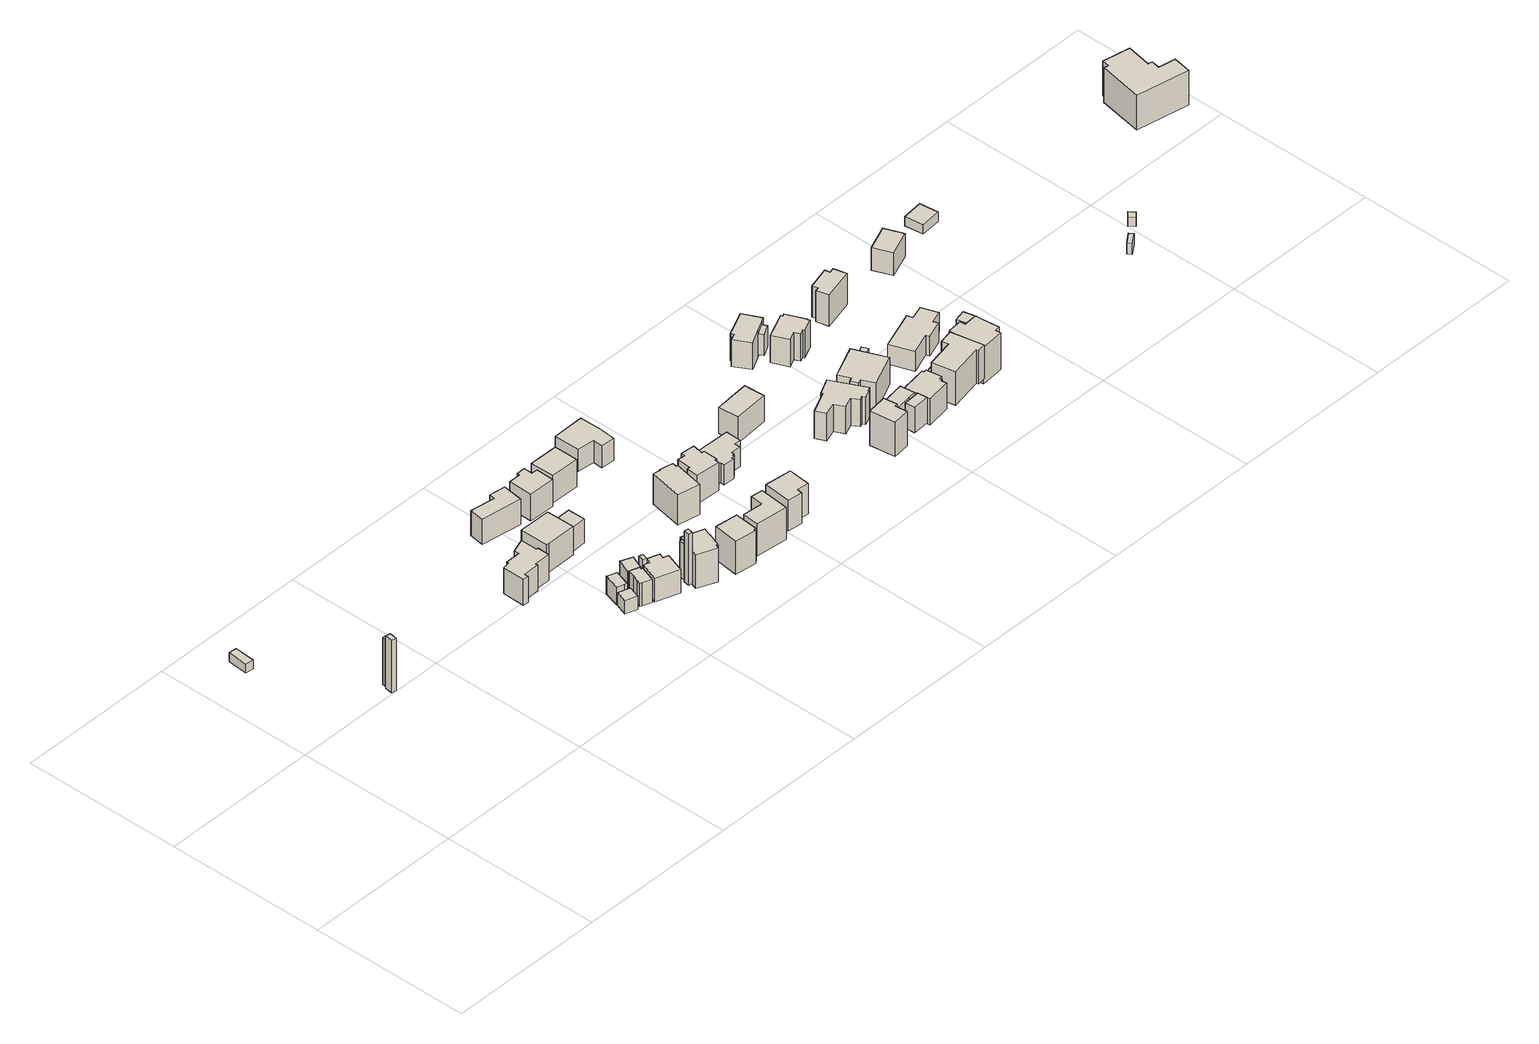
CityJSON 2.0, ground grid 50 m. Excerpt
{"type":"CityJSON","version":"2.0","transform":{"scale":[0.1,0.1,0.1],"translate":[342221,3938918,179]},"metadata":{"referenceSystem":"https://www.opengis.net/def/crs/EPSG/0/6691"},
"CityObjects":{
"building1":{"type":"Building","attributes":{"BuildingIDAttribute.prefecture":"14","BuildingIDAttribute.city":"14151","BuildingDetailAttribute.surveyYear":2015,"BuildingLandSlideRiskAttribute.description":"1","BuildingLandSlideRiskAttribute.areaType":"1"},"geometry":[{"type":"Solid","lod":"1","boundaries":[[[[0,1,2,3]],[[2,4,5,3]],[[1,6,4,2]],[[0,7,6,1]],[[3,5,7,0]],[[4,6,7,5]]]]}]},
"building2":{"type":"Building","attributes":{"measuredHeight":19.6,"BuildingIDAttribute.prefecture":"14","BuildingIDAttribute.city":"14151","BuildingDetailAttribute.surveyYear":2015},"geometry":[{"type":"Solid","lod":"1","boundaries":[[[[8,9,10,11]],[[10,12,13,11]],[[9,14,12,10]],[[8,15,14,9]],[[11,13,15,8]],[[12,14,15,13]]]]}]},
"building3":{"type":"Building","attributes":{"measuredHeight":16,"BuildingIDAttribute.prefecture":"14","BuildingIDAttribute.city":"14151","BuildingDetailAttribute.surveyYear":2015},"geometry":[{"type":"Solid","lod":"1","boundaries":[[[[16,17,18,19]],[[18,20,21,19]],[[17,22,20,18]],[[16,23,22,17]],[[19,21,23,16]],[[20,22,23,21]]]]}]},
"building4":{"type":"Building","attributes":{"measuredHeight":4.9,"BuildingIDAttribute.prefecture":"14","BuildingIDAttribute.city":"14151","BuildingDetailAttribute.surveyYear":2015,"BuildingLandSlideRiskAttribute.description":"1","BuildingLandSlideRiskAttribute.areaType":"1"},"geometry":[{"type":"Solid","lod":"1","boundaries":[[[[24,25,26,27]],[[26,28,29,27]],[[25,30,28,26]],[[24,31,30,25]],[[27,29,31,24]],[[28,30,31,29]]]]}]},
"building5":{"type":"Building","attributes":{"usage":"411","measuredHeight":8.2,"storeysAboveGround":2,"BuildingIDAttribute.prefecture":"14","BuildingIDAttribute.city":"14151","BuildingDetailAttribute.totalFloorArea":28.15,"BuildingDetailAttribute.buildingFootprintArea":14.07,"BuildingDetailAttribute.buildingStructureType":"601","BuildingDetailAttribute.buildingStructureOrgType":"1","BuildingDetailAttribute.orgUsage":"10","BuildingDetailAttribute.surveyYear":2015,"BuildingLandSlideRiskAttribute.description":"1","BuildingLandSlideRiskAttribute.areaType":"1"},"geometry":[{"type":"Solid","lod":"1","boundaries":[[[[32,33,34,35,36,37,38,39,40]],[[39,41,42,40]],[[38,43,41,39]],[[37,44,43,38]],[[36,45,44,37]],[[35,46,45,36]],[[34,47,46,35]],[[33,48,47,34]],[[32,49,48,33]],[[40,42,49,32]],[[41,43,44,45,46,47,48,49,42]]]]}]},
"building6":{"type":"Building","attributes":{"usage":"411","measuredHeight":8.8,"storeysAboveGround":2,"BuildingIDAttribute.prefecture":"14","BuildingIDAttribute.city":"14151","BuildingDetailAttribute.totalFloorArea":22.67,"BuildingDetailAttribute.buildingFootprintArea":11.34,"BuildingDetailAttribute.buildingStructureType":"601","BuildingDetailAttribute.buildingStructureOrgType":"1","BuildingDetailAttribute.orgUsage":"10","BuildingDetailAttribute.surveyYear":2015,"BuildingLandSlideRiskAttribute.description":"1","BuildingLandSlideRiskAttribute.areaType":"1"},"geometry":[{"type":"Solid","lod":"1","boundaries":[[[[50,51,52,53,54,55]],[[54,56,57,55]],[[53,58,56,54]],[[52,59,58,53]],[[51,60,59,52]],[[50,61,60,51]],[[55,57,61,50]],[[56,58,59,60,61,57]]]]}]},
"building7":{"type":"Building","attributes":{"usage":"413","measuredHeight":10.5,"storeysAboveGround":2,"BuildingIDAttribute.prefecture":"14","BuildingIDAttribute.city":"14151","BuildingDetailAttribute.totalFloorArea":119.79,"BuildingDetailAttribute.buildingFootprintArea":59.9,"BuildingDetailAttribute.buildingStructureType":"610","BuildingDetailAttribute.buildingStructureOrgType":"2","BuildingDetailAttribute.orgUsage":"30","BuildingDetailAttribute.surveyYear":2015},"geometry":[{"type":"Solid","lod":"1","boundaries":[[[[62,63,64,65,66,67,68,69,70,71,72,73,74,75]],[[74,76,77,75]],[[73,78,76,74]],[[72,79,78,73]],[[71,80,79,72]],[[70,81,80,71]],[[69,82,81,70]],[[68,83,82,69]],[[67,84,83,68]],[[66,85,84,67]],[[65,86,85,66]],[[64,87,86,65]],[[63,88,87,64]],[[62,89,88,63]],[[75,77,89,62]],[[76,78,79,80,81,82,83,84,85,86,87,88,89,77]]]]}]},
"building8":{"type":"Building","attributes":{"usage":"411","measuredHeight":10,"storeysAboveGround":2,"BuildingIDAttribute.prefecture":"14","BuildingIDAttribute.city":"14151","BuildingDetailAttribute.totalFloorArea":26.24,"BuildingDetailAttribute.buildingFootprintArea":13.12,"BuildingDetailAttribute.buildingStructureType":"601","BuildingDetailAttribute.buildingStructureOrgType":"1","BuildingDetailAttribute.orgUsage":"10","BuildingDetailAttribute.surveyYear":2015,"BuildingLandSlideRiskAttribute.description":"1","BuildingLandSlideRiskAttribute.areaType":"1"},"geometry":[{"type":"Solid","lod":"1","boundaries":[[[[90,91,92,93]],[[92,94,95,93]],[[91,96,94,92]],[[90,97,96,91]],[[93,95,97,90]],[[94,96,97,95]]]]}]},
"building9":{"type":"Building","attributes":{"usage":"411","measuredHeight":8.3,"storeysAboveGround":2,"BuildingIDAttribute.prefecture":"14","BuildingIDAttribute.city":"14151","BuildingDetailAttribute.totalFloorArea":77.82,"BuildingDetailAttribute.buildingFootprintArea":38.91,"BuildingDetailAttribute.buildingStructureType":"601","BuildingDetailAttribute.buildingStructureOrgType":"1","BuildingDetailAttribute.orgUsage":"10","BuildingDetailAttribute.surveyYear":2015},"geometry":[{"type":"Solid","lod":"1","boundaries":[[[[98,99,100,101,102,103,104,105]],[[104,106,107,105]],[[103,108,106,104]],[[102,109,108,103]],[[101,110,109,102]],[[100,111,110,101]],[[99,112,111,100]],[[98,113,112,99]],[[105,107,113,98]],[[106,108,109,110,111,112,113,107]]]]}]},
"building10":{"type":"Building","attributes":{"measuredHeight":11.2,"BuildingIDAttribute.prefecture":"14","BuildingIDAttribute.city":"14151","BuildingDetailAttribute.surveyYear":2015},"geometry":[{"type":"Solid","lod":"1","boundaries":[[[[114,115,116,117]],[[116,118,119,117]],[[115,120,118,116]],[[114,121,120,115]],[[117,119,121,114]],[[118,120,121,119]]]]}]},
"building11":{"type":"Building","attributes":{"measuredHeight":17.7,"BuildingIDAttribute.prefecture":"14","BuildingIDAttribute.city":"14151","BuildingDetailAttribute.surveyYear":2015},"geometry":[{"type":"Solid","lod":"1","boundaries":[[[[122,123,124,125]],[[124,126,127,125]],[[123,128,126,124]],[[122,129,128,123]],[[125,127,129,122]],[[126,128,129,127]]]]}]},
"building12":{"type":"Building","attributes":{"measuredHeight":15.2,"BuildingIDAttribute.prefecture":"14","BuildingIDAttribute.city":"14151","BuildingDetailAttribute.surveyYear":2015},"geometry":[{"type":"Solid","lod":"1","boundaries":[[[[130,131,132,133]],[[132,134,135,133]],[[131,136,134,132]],[[130,137,136,131]],[[133,135,137,130]],[[134,136,137,135]]]]}]},
"building13":{"type":"Building","attributes":{"usage":"413","measuredHeight":9.7,"storeysAboveGround":2,"BuildingIDAttribute.prefecture":"14","BuildingIDAttribute.city":"14151","BuildingDetailAttribute.totalFloorArea":125.72,"BuildingDetailAttribute.buildingFootprintArea":62.86,"BuildingDetailAttribute.buildingStructureType":"610","BuildingDetailAttribute.buildingStructureOrgType":"2","BuildingDetailAttribute.orgUsage":"30","BuildingDetailAttribute.surveyYear":2015},"geometry":[{"type":"Solid","lod":"1","boundaries":[[[[138,139,140,141,142,143]],[[142,144,145,143]],[[141,146,144,142]],[[140,147,146,141]],[[139,148,147,140]],[[138,149,148,139]],[[143,145,149,138]],[[144,146,147,148,149,145]]]]}]},
"building14":{"type":"Building","attributes":{"usage":"411","measuredHeight":14.2,"storeysAboveGround":2,"BuildingIDAttribute.prefecture":"14","BuildingIDAttribute.city":"14151","BuildingDetailAttribute.totalFloorArea":81.34,"BuildingDetailAttribute.buildingFootprintArea":40.67,"BuildingDetailAttribute.buildingStructureType":"601","BuildingDetailAttribute.buildingStructureOrgType":"1","BuildingDetailAttribute.orgUsage":"10","BuildingDetailAttribute.surveyYear":2015},"geometry":[{"type":"Solid","lod":"1","boundaries":[[[[150,151,152,153,154,155,156,157]],[[156,158,159,157]],[[155,160,158,156]],[[154,161,160,155]],[[153,162,161,154]],[[152,163,162,153]],[[151,164,163,152]],[[150,165,164,151]],[[157,159,165,150]],[[158,160,161,162,163,164,165,159]]]]}]},
"building15":{"type":"Building","attributes":{"usage":"413","measuredHeight":8.4,"storeysAboveGround":1,"BuildingIDAttribute.prefecture":"14","BuildingIDAttribute.city":"14151","BuildingDetailAttribute.totalFloorArea":20.58,"BuildingDetailAttribute.buildingFootprintArea":20.58,"BuildingDetailAttribute.buildingStructureType":"610","BuildingDetailAttribute.buildingStructureOrgType":"2","BuildingDetailAttribute.orgUsage":"30","BuildingDetailAttribute.surveyYear":2015},"geometry":[{"type":"Solid","lod":"1","boundaries":[[[[166,167,168,169]],[[168,170,171,169]],[[167,172,170,168]],[[166,173,172,167]],[[169,171,173,166]],[[170,172,173,171]]]]}]},
"building16":{"type":"Building","attributes":{"usage":"411","measuredHeight":11.8,"storeysAboveGround":2,"BuildingIDAttribute.prefecture":"14","BuildingIDAttribute.city":"14151","BuildingDetailAttribute.totalFloorArea":80.86,"BuildingDetailAttribute.buildingFootprintArea":40.43,"BuildingDetailAttribute.buildingStructureType":"601","BuildingDetailAttribute.buildingStructureOrgType":"1","BuildingDetailAttribute.orgUsage":"10","BuildingDetailAttribute.surveyYear":2015},"geometry":[{"type":"Solid","lod":"1","boundaries":[[[[174,175,176,177,178,179]],[[178,180,181,179]],[[177,182,180,178]],[[176,183,182,177]],[[175,184,183,176]],[[174,185,184,175]],[[179,181,185,174]],[[180,182,183,184,185,181]]]]}]},
"building17":{"type":"Building","attributes":{"usage":"411","measuredHeight":8.8,"storeysAboveGround":2,"BuildingIDAttribute.prefecture":"14","BuildingIDAttribute.city":"14151","BuildingDetailAttribute.totalFloorArea":95.86,"BuildingDetailAttribute.buildingFootprintArea":47.93,"BuildingDetailAttribute.buildingStructureType":"601","BuildingDetailAttribute.buildingStructureOrgType":"1","BuildingDetailAttribute.orgUsage":"10","BuildingDetailAttribute.surveyYear":2015,"BuildingLandSlideRiskAttribute.description":"1","BuildingLandSlideRiskAttribute.areaType":"1"},"geometry":[{"type":"Solid","lod":"1","boundaries":[[[[186,187,188,189,190,191]],[[190,192,193,191]],[[189,194,192,190]],[[188,195,194,189]],[[187,196,195,188]],[[186,197,196,187]],[[191,193,197,186]],[[192,194,195,196,197,193]]]]}]},
"building18":{"type":"Building","attributes":{"usage":"411","measuredHeight":11.3,"storeysAboveGround":2,"BuildingIDAttribute.prefecture":"14","BuildingIDAttribute.city":"14151","BuildingDetailAttribute.totalFloorArea":94.15,"BuildingDetailAttribute.buildingFootprintArea":47.07,"BuildingDetailAttribute.buildingStructureType":"601","BuildingDetailAttribute.buildingStructureOrgType":"1","BuildingDetailAttribute.orgUsage":"10","BuildingDetailAttribute.surveyYear":2015,"BuildingLandSlideRiskAttribute.description":"1","BuildingLandSlideRiskAttribute.areaType":"1"},"geometry":[{"type":"Solid","lod":"1","boundaries":[[[[198,199,200,201,202,203]],[[202,204,205,203]],[[201,206,204,202]],[[200,207,206,201]],[[199,208,207,200]],[[198,209,208,199]],[[203,205,209,198]],[[204,206,207,208,209,205]]]]}]},
"building19":{"type":"Building","attributes":{"usage":"411","measuredHeight":9.2,"storeysAboveGround":2,"BuildingIDAttribute.prefecture":"14","BuildingIDAttribute.city":"14151","BuildingDetailAttribute.totalFloorArea":85.59,"BuildingDetailAttribute.buildingFootprintArea":42.79,"BuildingDetailAttribute.buildingStructureType":"601","BuildingDetailAttribute.buildingStructureOrgType":"1","BuildingDetailAttribute.orgUsage":"10","BuildingDetailAttribute.surveyYear":2015,"BuildingLandSlideRiskAttribute.description":"1","BuildingLandSlideRiskAttribute.areaType":"1"},"geometry":[{"type":"Solid","lod":"1","boundaries":[[[[210,211,212,213,214,215,216,217]],[[216,218,219,217]],[[215,220,218,216]],[[214,221,220,215]],[[213,222,221,214]],[[212,223,222,213]],[[211,224,223,212]],[[210,225,224,211]],[[217,219,225,210]],[[218,220,221,222,223,224,225,219]]]]}]},
"building20":{"type":"Building","attributes":{"usage":"411","measuredHeight":10.8,"storeysAboveGround":2,"BuildingIDAttribute.prefecture":"14","BuildingIDAttribute.city":"14151","BuildingDetailAttribute.totalFloorArea":107.55,"BuildingDetailAttribute.buildingFootprintArea":53.77,"BuildingDetailAttribute.buildingStructureType":"601","BuildingDetailAttribute.buildingStructureOrgType":"1","BuildingDetailAttribute.orgUsage":"10","BuildingDetailAttribute.surveyYear":2015},"geometry":[{"type":"Solid","lod":"1","boundaries":[[[[226,227,228,229,230,231,232,233,234]],[[233,235,236,234]],[[232,237,235,233]],[[231,238,237,232]],[[230,239,238,231]],[[229,240,239,230]],[[228,241,240,229]],[[227,242,241,228]],[[226,243,242,227]],[[234,236,243,226]],[[235,237,238,239,240,241,242,243,236]]]]}]},
"building21":{"type":"Building","attributes":{"usage":"411","measuredHeight":11.7,"storeysAboveGround":2,"BuildingIDAttribute.prefecture":"14","BuildingIDAttribute.city":"14151","BuildingDetailAttribute.totalFloorArea":93.14,"BuildingDetailAttribute.buildingFootprintArea":46.57,"BuildingDetailAttribute.buildingStructureType":"601","BuildingDetailAttribute.buildingStructureOrgType":"1","BuildingDetailAttribute.orgUsage":"10","BuildingDetailAttribute.surveyYear":2015},"geometry":[{"type":"Solid","lod":"1","boundaries":[[[[244,245,246,247,248,249]],[[248,250,251,249]],[[247,252,250,248]],[[246,253,252,247]],[[245,254,253,246]],[[244,255,254,245]],[[249,251,255,244]],[[250,252,253,254,255,251]]]]}]},
"building22":{"type":"Building","attributes":{"measuredHeight":6.3,"BuildingIDAttribute.prefecture":"14","BuildingIDAttribute.city":"14151","BuildingDetailAttribute.surveyYear":2015},"geometry":[{"type":"Solid","lod":"1","boundaries":[[[[256,257,258,259]],[[258,260,261,259]],[[257,262,260,258]],[[256,263,262,257]],[[259,261,263,256]],[[260,262,263,261]]]]}]},
"building23":{"type":"Building","attributes":{"usage":"411","measuredHeight":9.7,"storeysAboveGround":2,"BuildingIDAttribute.prefecture":"14","BuildingIDAttribute.city":"14151","BuildingDetailAttribute.totalFloorArea":93.7,"BuildingDetailAttribute.buildingFootprintArea":46.85,"BuildingDetailAttribute.buildingStructureType":"610","BuildingDetailAttribute.buildingStructureOrgType":"2","BuildingDetailAttribute.orgUsage":"10","BuildingDetailAttribute.surveyYear":2015,"BuildingLandSlideRiskAttribute.description":"1","BuildingLandSlideRiskAttribute.areaType":"1"},"geometry":[{"type":"Solid","lod":"1","boundaries":[[[[264,265,266,267]],[[266,268,269,267]],[[265,270,268,266]],[[264,271,270,265]],[[267,269,271,264]],[[268,270,271,269]]]]}]},
"building24":{"type":"Building","attributes":{"usage":"411","measuredHeight":10.6,"storeysAboveGround":2,"BuildingIDAttribute.prefecture":"14","BuildingIDAttribute.city":"14151","BuildingDetailAttribute.totalFloorArea":90.2,"BuildingDetailAttribute.buildingFootprintArea":45.1,"BuildingDetailAttribute.buildingStructureType":"601","BuildingDetailAttribute.buildingStructureOrgType":"1","BuildingDetailAttribute.orgUsage":"10","BuildingDetailAttribute.surveyYear":2015},"geometry":[{"type":"Solid","lod":"1","boundaries":[[[[272,273,274,275,276,277,278,279,280,281,282,283,284]],[[283,285,286,284]],[[282,287,285,283]],[[281,288,287,282]],[[280,289,288,281]],[[279,290,289,280]],[[278,291,290,279]],[[277,292,291,278]],[[276,293,292,277]],[[275,294,293,276]],[[274,295,294,275]],[[273,296,295,274]],[[272,297,296,273]],[[284,286,297,272]],[[285,287,288,289,290,291,292,293,294,295,296,297,286]]]]}]},
"building25":{"type":"Building","attributes":{"measuredHeight":6.2,"BuildingIDAttribute.prefecture":"14","BuildingIDAttribute.city":"14151","BuildingDetailAttribute.surveyYear":2015},"geometry":[{"type":"Solid","lod":"1","boundaries":[[[[298,299,300,301]],[[300,302,303,301]],[[299,304,302,300]],[[298,305,304,299]],[[301,303,305,298]],[[302,304,305,303]]]]}]},
"building26":{"type":"Building","attributes":{"usage":"411","measuredHeight":7.4,"storeysAboveGround":1,"BuildingIDAttribute.prefecture":"14","BuildingIDAttribute.city":"14151","BuildingDetailAttribute.totalFloorArea":71.08,"BuildingDetailAttribute.buildingFootprintArea":71.08,"BuildingDetailAttribute.buildingStructureType":"601","BuildingDetailAttribute.buildingStructureOrgType":"1","BuildingDetailAttribute.orgUsage":"10","BuildingDetailAttribute.surveyYear":2015},"geometry":[{"type":"Solid","lod":"1","boundaries":[[[[306,307,308,309,310,311,312,313,314,315,316,317,318,319]],[[318,320,321,319]],[[317,322,320,318]],[[316,323,322,317]],[[315,324,323,316]],[[314,325,324,315]],[[313,326,325,314]],[[312,327,326,313]],[[311,328,327,312]],[[310,329,328,311]],[[309,330,329,310]],[[308,331,330,309]],[[307,332,331,308]],[[306,333,332,307]],[[319,321,333,306]],[[320,322,323,324,325,326,327,328,329,330,331,332,333,321]]]]}]},
"building27":{"type":"Building","attributes":{"usage":"411","measuredHeight":8.3,"storeysAboveGround":3,"BuildingIDAttribute.prefecture":"14","BuildingIDAttribute.city":"14151","BuildingDetailAttribute.totalFloorArea":203.4,"BuildingDetailAttribute.buildingFootprintArea":67.8,"BuildingDetailAttribute.buildingStructureType":"601","BuildingDetailAttribute.buildingStructureOrgType":"1","BuildingDetailAttribute.orgUsage":"10","BuildingDetailAttribute.surveyYear":2015,"BuildingLandSlideRiskAttribute.description":"1","BuildingLandSlideRiskAttribute.areaType":"1"},"geometry":[{"type":"Solid","lod":"1","boundaries":[[[[334,335,336,337,338,339,340]],[[339,341,342,340]],[[338,343,341,339]],[[337,344,343,338]],[[336,345,344,337]],[[335,346,345,336]],[[334,347,346,335]],[[340,342,347,334]],[[341,343,344,345,346,347,342]]]]}]},
"building28":{"type":"Building","attributes":{"usage":"411","measuredHeight":10,"storeysAboveGround":2,"BuildingIDAttribute.prefecture":"14","BuildingIDAttribute.city":"14151","BuildingDetailAttribute.totalFloorArea":98.51,"BuildingDetailAttribute.buildingFootprintArea":49.26,"BuildingDetailAttribute.buildingStructureType":"601","BuildingDetailAttribute.buildingStructureOrgType":"1","BuildingDetailAttribute.orgUsage":"10","BuildingDetailAttribute.surveyYear":2015},"geometry":[{"type":"Solid","lod":"1","boundaries":[[[[348,349,350,351]],[[350,352,353,351]],[[349,354,352,350]],[[348,355,354,349]],[[351,353,355,348]],[[352,354,355,353]]]]}]},
"building29":{"type":"Building","attributes":{"usage":"411","measuredHeight":12.2,"storeysAboveGround":1,"BuildingIDAttribute.prefecture":"14","BuildingIDAttribute.city":"14151","BuildingDetailAttribute.totalFloorArea":37.66,"BuildingDetailAttribute.buildingFootprintArea":37.66,"BuildingDetailAttribute.buildingStructureType":"601","BuildingDetailAttribute.buildingStructureOrgType":"1","BuildingDetailAttribute.orgUsage":"10","BuildingDetailAttribute.surveyYear":2015,"BuildingLandSlideRiskAttribute.description":"1","BuildingLandSlideRiskAttribute.areaType":"1"},"geometry":[{"type":"Solid","lod":"1","boundaries":[[[[356,357,358,359,360,361]],[[360,362,363,361]],[[359,364,362,360]],[[358,365,364,359]],[[357,366,365,358]],[[356,367,366,357]],[[361,363,367,356]],[[362,364,365,366,367,363]]]]}]},
"building30":{"type":"Building","attributes":{"usage":"411","measuredHeight":12.1,"storeysAboveGround":1,"BuildingIDAttribute.prefecture":"14","BuildingIDAttribute.city":"14151","BuildingDetailAttribute.totalFloorArea":26.61,"BuildingDetailAttribute.buildingFootprintArea":26.61,"BuildingDetailAttribute.buildingStructureType":"601","BuildingDetailAttribute.buildingStructureOrgType":"1","BuildingDetailAttribute.orgUsage":"10","BuildingDetailAttribute.surveyYear":2015,"BuildingLandSlideRiskAttribute.description":"1","BuildingLandSlideRiskAttribute.areaType":"1"},"geometry":[{"type":"Solid","lod":"1","boundaries":[[[[368,369,370,371,372]],[[371,373,374,372]],[[370,375,373,371]],[[369,376,375,370]],[[368,377,376,369]],[[372,374,377,368]],[[373,375,376,377,374]]]]}]},
"building31":{"type":"Building","attributes":{"usage":"411","measuredHeight":10,"storeysAboveGround":1,"BuildingIDAttribute.prefecture":"14","BuildingIDAttribute.city":"14151","BuildingDetailAttribute.totalFloorArea":13.05,"BuildingDetailAttribute.buildingFootprintArea":13.05,"BuildingDetailAttribute.buildingStructureType":"601","BuildingDetailAttribute.buildingStructureOrgType":"1","BuildingDetailAttribute.orgUsage":"10","BuildingDetailAttribute.surveyYear":2015,"BuildingLandSlideRiskAttribute.description":"1","BuildingLandSlideRiskAttribute.areaType":"1"},"geometry":[{"type":"Solid","lod":"1","boundaries":[[[[378,379,380,381]],[[380,382,383,381]],[[379,384,382,380]],[[378,385,384,379]],[[381,383,385,378]],[[382,384,385,383]]]]}]},
"building32":{"type":"Building","attributes":{"usage":"411","measuredHeight":10.2,"storeysAboveGround":2,"BuildingIDAttribute.prefecture":"14","BuildingIDAttribute.city":"14151","BuildingDetailAttribute.totalFloorArea":143.93,"BuildingDetailAttribute.buildingFootprintArea":71.97,"BuildingDetailAttribute.buildingStructureType":"601","BuildingDetailAttribute.buildingStructureOrgType":"1","BuildingDetailAttribute.orgUsage":"10","BuildingDetailAttribute.surveyYear":2015,"BuildingLandSlideRiskAttribute.description":"1","BuildingLandSlideRiskAttribute.areaType":"1"},"geometry":[{"type":"Solid","lod":"1","boundaries":[[[[386,387,388,389,390,391,392,393,394,395,396,397,398,399]],[[398,400,401,399]],[[397,402,400,398]],[[396,403,402,397]],[[395,404,403,396]],[[394,405,404,395]],[[393,406,405,394]],[[392,407,406,393]],[[391,408,407,392]],[[390,409,408,391]],[[389,410,409,390]],[[388,411,410,389]],[[387,412,411,388]],[[386,413,412,387]],[[399,401,413,386]],[[400,402,403,404,405,406,407,408,409,410,411,412,413,401]]]]}]},
"building33":{"type":"Building","attributes":{"usage":"411","measuredHeight":9.1,"storeysAboveGround":2,"BuildingIDAttribute.prefecture":"14","BuildingIDAttribute.city":"14151","BuildingDetailAttribute.totalFloorArea":97.55,"BuildingDetailAttribute.buildingFootprintArea":48.77,"BuildingDetailAttribute.buildingStructureType":"601","BuildingDetailAttribute.buildingStructureOrgType":"1","BuildingDetailAttribute.orgUsage":"10","BuildingDetailAttribute.surveyYear":2015,"BuildingLandSlideRiskAttribute.description":"1","BuildingLandSlideRiskAttribute.areaType":"1"},"geometry":[{"type":"Solid","lod":"1","boundaries":[[[[414,415,416,417,418,419,420,421,422,423]],[[422,424,425,423]],[[421,426,424,422]],[[420,427,426,421]],[[419,428,427,420]],[[418,429,428,419]],[[417,430,429,418]],[[416,431,430,417]],[[415,432,431,416]],[[414,433,432,415]],[[423,425,433,414]],[[424,426,427,428,429,430,431,432,433,425]]]]}]},
"building34":{"type":"Building","attributes":{"usage":"411","measuredHeight":10.4,"storeysAboveGround":2,"BuildingIDAttribute.prefecture":"14","BuildingIDAttribute.city":"14151","BuildingDetailAttribute.totalFloorArea":171.23,"BuildingDetailAttribute.buildingFootprintArea":85.62,"BuildingDetailAttribute.buildingStructureType":"601","BuildingDetailAttribute.buildingStructureOrgType":"1","BuildingDetailAttribute.orgUsage":"10","BuildingDetailAttribute.surveyYear":2015,"BuildingLandSlideRiskAttribute.description":"1","BuildingLandSlideRiskAttribute.areaType":"1"},"geometry":[{"type":"Solid","lod":"1","boundaries":[[[[434,435,436,437,438,439,440,441]],[[440,442,443,441]],[[439,444,442,440]],[[438,445,444,439]],[[437,446,445,438]],[[436,447,446,437]],[[435,448,447,436]],[[434,449,448,435]],[[441,443,449,434]],[[442,444,445,446,447,448,449,443]]]]}]},
"building35":{"type":"Building","attributes":{"usage":"411","measuredHeight":7.5,"storeysAboveGround":2,"BuildingIDAttribute.prefecture":"14","BuildingIDAttribute.city":"14151","BuildingDetailAttribute.totalFloorArea":15.59,"BuildingDetailAttribute.buildingFootprintArea":7.79,"BuildingDetailAttribute.buildingStructureType":"601","BuildingDetailAttribute.buildingStructureOrgType":"1","BuildingDetailAttribute.orgUsage":"10","BuildingDetailAttribute.surveyYear":2015},"geometry":[{"type":"Solid","lod":"1","boundaries":[[[[450,451,452,453]],[[452,454,455,453]],[[451,456,454,452]],[[450,457,456,451]],[[453,455,457,450]],[[454,456,457,455]]]]}]},
"building36":{"type":"Building","attributes":{"usage":"411","measuredHeight":12.1,"storeysAboveGround":2,"BuildingIDAttribute.prefecture":"14","BuildingIDAttribute.city":"14151","BuildingDetailAttribute.totalFloorArea":149.92,"BuildingDetailAttribute.buildingFootprintArea":74.96,"BuildingDetailAttribute.buildingStructureType":"601","BuildingDetailAttribute.buildingStructureOrgType":"1","BuildingDetailAttribute.orgUsage":"10","BuildingDetailAttribute.surveyYear":2015,"BuildingLandSlideRiskAttribute.description":"1","BuildingLandSlideRiskAttribute.areaType":"1"},"geometry":[{"type":"Solid","lod":"1","boundaries":[[[[458,459,460,461,462,463,464,465]],[[464,466,467,465]],[[463,468,466,464]],[[462,469,468,463]],[[461,470,469,462]],[[460,471,470,461]],[[459,472,471,460]],[[458,473,472,459]],[[465,467,473,458]],[[466,468,469,470,471,472,473,467]]]]}]},
"building37":{"type":"Building","attributes":{"measuredHeight":5.5,"BuildingIDAttribute.prefecture":"14","BuildingIDAttribute.city":"14151","BuildingDetailAttribute.surveyYear":2015},"geometry":[{"type":"Solid","lod":"1","boundaries":[[[[474,475,476,477]],[[476,478,479,477]],[[475,480,478,476]],[[474,481,480,475]],[[477,479,481,474]],[[478,480,481,479]]]]}]},
"building38":{"type":"Building","attributes":{"usage":"411","measuredHeight":9.8,"storeysAboveGround":2,"BuildingIDAttribute.prefecture":"14","BuildingIDAttribute.city":"14151","BuildingDetailAttribute.totalFloorArea":92.04,"BuildingDetailAttribute.buildingFootprintArea":46.02,"BuildingDetailAttribute.buildingStructureType":"601","BuildingDetailAttribute.buildingStructureOrgType":"1","BuildingDetailAttribute.orgUsage":"10","BuildingDetailAttribute.surveyYear":2015},"geometry":[{"type":"Solid","lod":"1","boundaries":[[[[482,483,484,485,486,487,488,489]],[[488,490,491,489]],[[487,492,490,488]],[[486,493,492,487]],[[485,494,493,486]],[[484,495,494,485]],[[483,496,495,484]],[[482,497,496,483]],[[489,491,497,482]],[[490,492,493,494,495,496,497,491]]]]}]},
"building39":{"type":"Building","attributes":{"measuredHeight":7.7,"BuildingIDAttribute.prefecture":"14","BuildingIDAttribute.city":"14151","BuildingDetailAttribute.surveyYear":2015},"geometry":[{"type":"Solid","lod":"1","boundaries":[[[[498,499,500,501]],[[500,502,503,501]],[[499,504,502,500]],[[498,505,504,499]],[[501,503,505,498]],[[502,504,505,503]]]]}]},
"building40":{"type":"Building","attributes":{"usage":"411","measuredHeight":9.9,"storeysAboveGround":2,"BuildingIDAttribute.prefecture":"14","BuildingIDAttribute.city":"14151","BuildingDetailAttribute.totalFloorArea":89.48,"BuildingDetailAttribute.buildingFootprintArea":44.74,"BuildingDetailAttribute.buildingStructureType":"601","BuildingDetailAttribute.buildingStructureOrgType":"1","BuildingDetailAttribute.orgUsage":"10","BuildingDetailAttribute.surveyYear":2015},"geometry":[{"type":"Solid","lod":"1","boundaries":[[[[506,507,508,509,510,511,512,513,514,515,516,517]],[[516,518,519,517]],[[515,520,518,516]],[[514,521,520,515]],[[513,522,521,514]],[[512,523,522,513]],[[511,524,523,512]],[[510,525,524,511]],[[509,526,525,510]],[[508,527,526,509]],[[507,528,527,508]],[[506,529,528,507]],[[517,519,529,506]],[[518,520,521,522,523,524,525,526,527,528,529,519]]]]}]},
"building41":{"type":"Building","attributes":{"usage":"411","measuredHeight":13.6,"storeysAboveGround":2,"BuildingIDAttribute.prefecture":"14","BuildingIDAttribute.city":"14151","BuildingDetailAttribute.totalFloorArea":124.74,"BuildingDetailAttribute.buildingFootprintArea":62.37,"BuildingDetailAttribute.buildingStructureType":"601","BuildingDetailAttribute.buildingStructureOrgType":"1","BuildingDetailAttribute.orgUsage":"10","BuildingDetailAttribute.surveyYear":2015,"BuildingLandSlideRiskAttribute.description":"1","BuildingLandSlideRiskAttribute.areaType":"1"},"geometry":[{"type":"Solid","lod":"1","boundaries":[[[[530,531,532,533,534,535,536,537]],[[536,538,539,537]],[[535,540,538,536]],[[534,541,540,535]],[[533,542,541,534]],[[532,543,542,533]],[[531,544,543,532]],[[530,545,544,531]],[[537,539,545,530]],[[538,540,541,542,543,544,545,539]]]]}]},
"building42":{"type":"Building","attributes":{"usage":"411","measuredHeight":7.7,"storeysAboveGround":2,"BuildingIDAttribute.prefecture":"14","BuildingIDAttribute.city":"14151","BuildingDetailAttribute.totalFloorArea":213.88,"BuildingDetailAttribute.buildingFootprintArea":106.94,"BuildingDetailAttribute.buildingStructureType":"601","BuildingDetailAttribute.buildingStructureOrgType":"1","BuildingDetailAttribute.orgUsage":"10","BuildingDetailAttribute.surveyYear":2015},"geometry":[{"type":"Solid","lod":"1","boundaries":[[[[546,547,548,549,550,551,552,553,554,555]],[[554,556,557,555]],[[553,558,556,554]],[[552,559,558,553]],[[551,560,559,552]],[[550,561,560,551]],[[549,562,561,550]],[[548,563,562,549]],[[547,564,563,548]],[[546,565,564,547]],[[555,557,565,546]],[[556,558,559,560,561,562,563,564,565,557]]]]}]},
"building43":{"type":"Building","attributes":{"usage":"411","measuredHeight":9,"storeysAboveGround":2,"BuildingIDAttribute.prefecture":"14","BuildingIDAttribute.city":"14151","BuildingDetailAttribute.totalFloorArea":20.93,"BuildingDetailAttribute.buildingFootprintArea":10.47,"BuildingDetailAttribute.buildingStructureType":"601","BuildingDetailAttribute.buildingStructureOrgType":"1","BuildingDetailAttribute.orgUsage":"10","BuildingDetailAttribute.surveyYear":2015},"geometry":[{"type":"Solid","lod":"1","boundaries":[[[[566,567,568,569]],[[568,570,571,569]],[[567,572,570,568]],[[566,573,572,567]],[[569,571,573,566]],[[570,572,573,571]]]]}]},
"building44":{"type":"Building","attributes":{"usage":"411","measuredHeight":10.8,"storeysAboveGround":2,"BuildingIDAttribute.prefecture":"14","BuildingIDAttribute.city":"14151","BuildingDetailAttribute.totalFloorArea":73.21,"BuildingDetailAttribute.buildingFootprintArea":36.61,"BuildingDetailAttribute.buildingStructureType":"601","BuildingDetailAttribute.buildingStructureOrgType":"1","BuildingDetailAttribute.orgUsage":"10","BuildingDetailAttribute.surveyYear":2015},"geometry":[{"type":"Solid","lod":"1","boundaries":[[[[574,575,576,577,578,579,580,581]],[[580,582,583,581]],[[579,584,582,580]],[[578,585,584,579]],[[577,586,585,578]],[[576,587,586,577]],[[575,588,587,576]],[[574,589,588,575]],[[581,583,589,574]],[[582,584,585,586,587,588,589,583]]]]}]},
"building45":{"type":"Building","attributes":{"usage":"411","measuredHeight":7.7,"storeysAboveGround":1,"BuildingIDAttribute.prefecture":"14","BuildingIDAttribute.city":"14151","BuildingDetailAttribute.totalFloorArea":40.6,"BuildingDetailAttribute.buildingFootprintArea":40.6,"BuildingDetailAttribute.buildingStructureType":"601","BuildingDetailAttribute.buildingStructureOrgType":"1","BuildingDetailAttribute.orgUsage":"10","BuildingDetailAttribute.surveyYear":2015,"BuildingLandSlideRiskAttribute.description":"1","BuildingLandSlideRiskAttribute.areaType":"1"},"geometry":[{"type":"Solid","lod":"1","boundaries":[[[[590,591,592,593]],[[592,594,595,593]],[[591,596,594,592]],[[590,597,596,591]],[[593,595,597,590]],[[594,596,597,595]]]]}]},
"building46":{"type":"Building","attributes":{"measuredHeight":4.7,"BuildingIDAttribute.prefecture":"14","BuildingIDAttribute.city":"14151","BuildingDetailAttribute.surveyYear":2015},"geometry":[{"type":"Solid","lod":"1","boundaries":[[[[598,599,600,601]],[[600,602,603,601]],[[599,604,602,600]],[[598,605,604,599]],[[601,603,605,598]],[[602,604,605,603]]]]}]},
"building47":{"type":"Building","attributes":{"BuildingIDAttribute.prefecture":"14","BuildingIDAttribute.city":"14151","BuildingDetailAttribute.surveyYear":2015},"geometry":[{"type":"Solid","lod":"1","boundaries":[[[[606,607,608,609]],[[608,610,611,609]],[[607,612,610,608]],[[606,613,612,607]],[[609,611,613,606]],[[610,612,613,611]]]]}]},
"building48":{"type":"Building","attributes":{"usage":"411","measuredHeight":3.3,"storeysAboveGround":1,"BuildingIDAttribute.prefecture":"14","BuildingIDAttribute.city":"14151","BuildingDetailAttribute.totalFloorArea":31.38,"BuildingDetailAttribute.buildingFootprintArea":31.38,"BuildingDetailAttribute.buildingStructureType":"601","BuildingDetailAttribute.buildingStructureOrgType":"1","BuildingDetailAttribute.orgUsage":"10","BuildingDetailAttribute.surveyYear":2015,"BuildingLandSlideRiskAttribute.description":"1","BuildingLandSlideRiskAttribute.areaType":"1"},"geometry":[{"type":"Solid","lod":"1","boundaries":[[[[614,615,616,617]],[[616,618,619,617]],[[615,620,618,616]],[[614,621,620,615]],[[617,619,621,614]],[[618,620,621,619]]]]}]},
"building49":{"type":"Building","attributes":{"usage":"401","measuredHeight":12.5,"storeysAboveGround":1,"BuildingIDAttribute.prefecture":"14","BuildingIDAttribute.city":"14151","BuildingDetailAttribute.totalFloorArea":146.74,"BuildingDetailAttribute.buildingFootprintArea":146.74,"BuildingDetailAttribute.buildingStructureType":"601","BuildingDetailAttribute.buildingStructureOrgType":"1","BuildingDetailAttribute.orgUsage":"61","BuildingDetailAttribute.surveyYear":2015,"BuildingLandSlideRiskAttribute.description":"1","BuildingLandSlideRiskAttribute.areaType":"1"},"geometry":[{"type":"Solid","lod":"1","boundaries":[[[[622,623,624,625,626,627,628,629,630,631]],[[630,632,633,631]],[[629,634,632,630]],[[628,635,634,629]],[[627,636,635,628]],[[626,637,636,627]],[[625,638,637,626]],[[624,639,638,625]],[[623,640,639,624]],[[622,641,640,623]],[[631,633,641,622]],[[632,634,635,636,637,638,639,640,641,633]]]]}]}
},
"vertices":[
[28,705,164],[3,708,164],[9,772,164],[34,769,164],[9,772,194],[34,769,194],[3,708,194],[28,705,194],
[184,371,199],[181,346,199],[166,348,199],[169,373,199],[166,348,374],[169,373,374],[181,346,374],[184,371,374],
[187,387,199],[186,377,199],[174,378,199],[175,388,199],[174,378,357],[175,388,357],[186,377,357],[187,387,357],
[854,145,199],[842,108,199],[805,120,199],[818,157,199],[805,120,243],[818,157,243],[842,108,243],[854,145,243],
[882,95,205],[854,105,205],[848,107,205],[854,123,205],[860,141,205],[867,162,205],[897,151,205],[895,144,205],[899,143,205],[895,144,282],[899,143,282],[897,151,282],[867,162,282],[860,141,282],[854,123,282],[848,107,282],[854,105,282],[882,95,282],
[862,164,182],[855,167,182],[833,174,182],[849,224,182],[855,222,182],[879,214,182],[855,222,241],[879,214,241],[849,224,241],[833,174,241],[855,167,241],[862,164,241],
[747,472,123],[747,478,123],[792,478,123],[792,493,123],[837,509,123],[837,457,123],[842,456,123],[842,418,123],[791,418,123],[791,411,123],[741,410,123],[741,397,123],[723,398,123],[724,468,123],[723,398,209],[724,468,209],[741,397,209],[741,410,209],[791,411,209],[791,418,209],[842,418,209],[842,456,209],[837,457,209],[837,509,209],[792,493,209],[792,478,209],[747,478,209],[747,472,209],
[920,196,182],[902,151,182],[866,165,182],[884,210,182],[866,165,277],[884,210,277],[902,151,277],[920,196,277],
[908,150,206],[927,144,206],[932,160,206],[969,148,206],[964,132,206],[980,127,206],[959,65,206],[887,90,206],[959,65,284],[887,90,284],[980,127,284],[964,132,284],[969,148,284],[932,160,284],[927,144,284],[908,150,284],
[933,174,181],[928,155,181],[916,158,181],[921,177,181],[916,158,290],[921,177,290],[928,155,290],[933,174,290],
[980,57,223],[983,75,223],[996,73,223],[992,55,223],[996,73,393],[992,55,393],[983,75,393],[980,57,393],
[987,78,223],[990,98,223],[999,97,223],[996,77,223],[999,97,343],[996,77,343],[990,98,343],[987,78,343],
[850,432,133],[851,522,133],[859,522,133],[950,521,133],[951,433,133],[858,432,133],[951,433,228],[858,432,228],[950,521,228],[859,522,228],[851,522,228],[850,432,228],
[1077,50,190],[1071,38,190],[1012,61,190],[1038,139,190],[1105,115,190],[1098,96,190],[1097,90,190],[1081,46,190],[1097,90,303],[1081,46,303],[1098,96,303],[1105,115,303],[1038,139,303],[1012,61,303],[1071,38,303],[1077,50,303],
[960,445,130],[959,499,130],[1007,500,130],[1008,446,130],[1007,500,211],[1008,446,211],[959,499,211],[960,445,211],
[1194,85,202],[1187,11,202],[1180,12,202],[1180,6,202],[1113,14,202],[1122,93,202],[1113,14,312],[1122,93,312],[1180,6,312],[1180,12,312],[1187,11,312],[1194,85,312],
[939,778,12],[1015,767,12],[1018,785,12],[1068,778,12],[1059,714,12],[932,732,12],[1059,714,96],[932,732,96],[1068,778,96],[1018,785,96],[1015,767,96],[939,778,96],
[1228,44,177],[1233,96,177],[1295,90,177],[1299,130,177],[1336,126,177],[1327,34,177],[1336,126,284],[1327,34,284],[1299,130,284],[1295,90,284],[1233,96,284],[1228,44,284],
[1090,707,8],[1091,782,8],[1128,781,8],[1128,790,8],[1156,790,8],[1155,763,8],[1174,762,8],[1172,705,8],[1174,762,97],[1172,705,97],[1155,763,97],[1156,790,97],[1128,790,97],[1128,781,97],[1091,782,97],[1090,707,97],
[1213,308,142],[1233,412,142],[1257,408,142],[1258,411,142],[1298,403,142],[1296,389,142],[1301,388,142],[1284,302,142],[1282,294,142],[1284,302,243],[1282,294,243],[1301,388,243],[1296,389,243],[1298,403,243],[1258,411,243],[1257,408,243],[1233,412,243],[1213,308,243],
[1403,64,178],[1401,47,178],[1354,52,178],[1363,138,178],[1447,129,178],[1440,60,178],[1447,129,280],[1440,60,280],[1363,138,280],[1354,52,280],[1401,47,280],[1403,64,280],
[1297,405,141],[1297,422,141],[1313,421,141],[1313,404,141],[1313,421,200],[1313,404,200],[1297,422,200],[1297,405,200],
[1270,786,9],[1270,712,9],[1180,713,9],[1180,787,9],[1180,713,101],[1180,787,101],[1270,712,101],[1270,786,101],
[1394,337,140],[1389,337,140],[1388,325,140],[1312,330,140],[1314,367,140],[1323,366,140],[1326,410,140],[1348,407,140],[1349,420,140],[1393,417,140],[1388,383,140],[1396,382,140],[1395,344,140],[1396,382,235],[1395,344,235],[1388,383,235],[1393,417,235],[1349,420,235],[1348,407,235],[1326,410,235],[1323,366,235],[1314,367,235],[1312,330,235],[1388,325,235],[1389,337,235],[1394,337,235],
[1405,141,179],[1406,153,179],[1444,148,179],[1442,136,179],[1444,148,240],[1442,136,240],[1406,153,240],[1405,141,240],
[1518,416,140],[1517,367,140],[1497,368,140],[1497,349,140],[1466,350,140],[1466,341,140],[1460,341,140],[1459,335,140],[1450,335,140],[1450,329,140],[1415,330,140],[1415,343,140],[1402,344,140],[1403,419,140],[1402,344,206],[1403,419,206],[1415,343,206],[1415,330,206],[1450,329,206],[1450,335,206],[1459,335,206],[1460,341,206],[1466,341,206],[1466,350,206],[1497,349,206],[1497,368,206],[1517,367,206],[1518,416,206],
[1397,813,31],[1398,744,31],[1394,695,31],[1350,698,31],[1353,728,31],[1299,732,31],[1298,812,31],[1299,732,105],[1298,812,105],[1353,728,105],[1350,698,105],[1394,695,105],[1398,744,105],[1397,813,105],
[1683,503,124],[1687,439,124],[1578,430,124],[1573,494,124],[1578,430,211],[1573,494,211],[1687,439,211],[1683,503,211],
[1782,69,210],[1786,31,210],[1733,25,210],[1723,104,210],[1785,112,210],[1791,71,210],[1785,112,325],[1791,71,325],[1723,104,325],[1733,25,325],[1786,31,325],[1782,69,325],
[1847,82,203],[1802,75,203],[1795,120,203],[1868,131,203],[1875,86,203],[1868,131,304],[1875,86,304],[1795,120,304],[1802,75,304],[1847,82,304],
[1827,43,222],[1825,74,222],[1877,77,222],[1879,46,222],[1877,77,306],[1879,46,306],[1825,74,306],[1827,43,306],
[1777,317,140],[1773,321,140],[1825,347,140],[1877,245,140],[1865,239,140],[1866,236,140],[1841,225,140],[1835,235,140],[1826,229,140],[1811,251,140],[1778,238,140],[1763,268,140],[1724,255,140],[1710,285,140],[1724,255,231],[1710,285,231],[1763,268,231],[1778,238,231],[1811,251,231],[1826,229,231],[1835,235,231],[1841,225,231],[1866,236,231],[1865,239,231],[1877,245,231],[1825,347,231],[1773,321,231],[1777,317,231],
[1972,88,203],[1973,80,203],[1968,79,203],[1971,62,203],[1895,50,203],[1882,129,203],[1964,142,203],[1965,136,203],[1974,137,203],[1982,90,203],[1974,137,290],[1982,90,290],[1965,136,290],[1964,142,290],[1882,129,290],[1895,50,290],[1971,62,290],[1968,79,290],[1973,80,290],[1972,88,290],
[1875,281,136],[1865,303,136],[1876,308,136],[1860,345,136],[1962,390,136],[2005,291,136],[1904,247,136],[1887,286,136],[1904,247,227],[1887,286,227],[2005,291,227],[1962,390,227],[1860,345,227],[1876,308,227],[1865,303,227],[1875,281,227],
[2049,179,169],[2054,158,169],[2003,148,169],[1999,169,169],[2003,148,240],[1999,169,240],[2054,158,240],[2049,179,240],
[2088,162,181],[2083,183,181],[2126,192,181],[2147,92,181],[2120,87,181],[2118,93,181],[2017,73,181],[2002,144,181],[2017,73,293],[2002,144,293],[2118,93,293],[2120,87,293],[2147,92,293],[2126,192,293],[2083,183,293],[2088,162,293],
[2039,422,121],[2048,404,121],[2032,396,121],[2023,415,121],[2032,396,168],[2023,415,168],[2048,404,168],[2039,422,168],
[1912,749,15],[1908,758,15],[1985,794,15],[2012,739,15],[1997,731,15],[1963,713,15],[1919,691,15],[1892,740,15],[1919,691,105],[1892,740,105],[1963,713,105],[1997,731,105],[2012,739,105],[1985,794,105],[1908,758,105],[1912,749,105],
[1997,731,26],[2004,716,26],[1971,698,26],[1963,713,26],[1971,698,96],[1963,713,96],[2004,716,96],[1997,731,96],
[2027,692,39],[2029,686,39],[2037,690,39],[2063,630,39],[2061,629,39],[2064,623,39],[2023,605,39],[2021,610,39],[2007,603,39],[1999,620,39],[1971,608,39],[1949,657,39],[1971,608,130],[1949,657,130],[1999,620,130],[2007,603,130],[2021,610,130],[2023,605,130],[2064,623,130],[2061,629,130],[2063,630,130],[2037,690,130],[2029,686,130],[2027,692,130],
[2225,124,154],[2227,107,154],[2154,100,154],[2143,211,154],[2189,215,154],[2191,198,154],[2233,202,154],[2241,126,154],[2233,202,276],[2241,126,276],[2191,198,276],[2189,215,276],[2143,211,276],[2154,100,276],[2227,107,276],[2225,124,276],
[2176,389,141],[2182,372,141],[2224,386,141],[2242,335,141],[2205,322,141],[2210,308,141],[2154,289,141],[2150,299,141],[2083,275,141],[2057,347,141],[2083,275,207],[2057,347,207],[2150,299,207],[2154,289,207],[2210,308,207],[2205,322,207],[2242,335,207],[2224,386,207],[2182,372,207],[2176,389,207],
[2215,203,172],[2205,243,172],[2240,251,172],[2250,211,172],[2240,251,258],[2250,211,258],[2205,243,258],[2215,203,258],
[2165,687,36],[2160,704,36],[2229,723,36],[2233,707,36],[2248,711,36],[2259,671,36],[2163,646,36],[2153,684,36],[2163,646,140],[2153,684,140],[2259,671,140],[2248,711,140],[2233,707,140],[2229,723,140],[2160,704,140],[2165,687,140],
[2462,733,56],[2485,676,56],[2408,645,56],[2385,702,56],[2408,645,132],[2385,702,132],[2485,676,132],[2462,733,132],
[2665,63,328],[2674,51,328],[2641,27,328],[2633,39,328],[2641,27,365],[2633,39,365],[2674,51,365],[2665,63,365],
[2737,130,326],[2751,113,326],[2734,99,326],[2720,116,326],[2734,99,356],[2720,116,356],[2751,113,356],[2737,130,356],
[2626,754,71],[2633,696,71],[2569,689,71],[2562,747,71],[2569,689,102],[2562,747,102],[2633,696,102],[2626,754,102],
[3232,551,90],[3258,689,90],[3272,686,90],[3276,709,90],[3361,693,90],[3346,616,90],[3359,613,90],[3354,586,90],[3407,576,90],[3397,520,90],[3407,576,206],[3397,520,206],[3354,586,206],[3359,613,206],[3346,616,206],[3361,693,206],[3276,709,206],[3272,686,206],[3258,689,206],[3232,551,206]
]}
